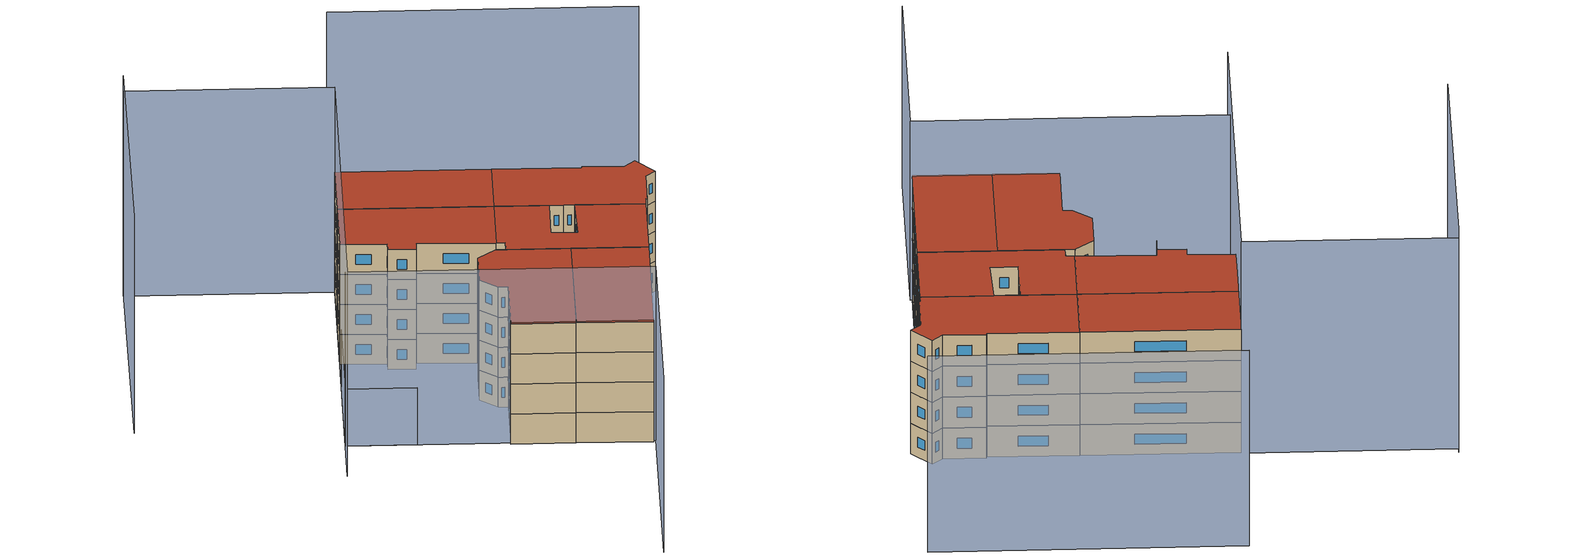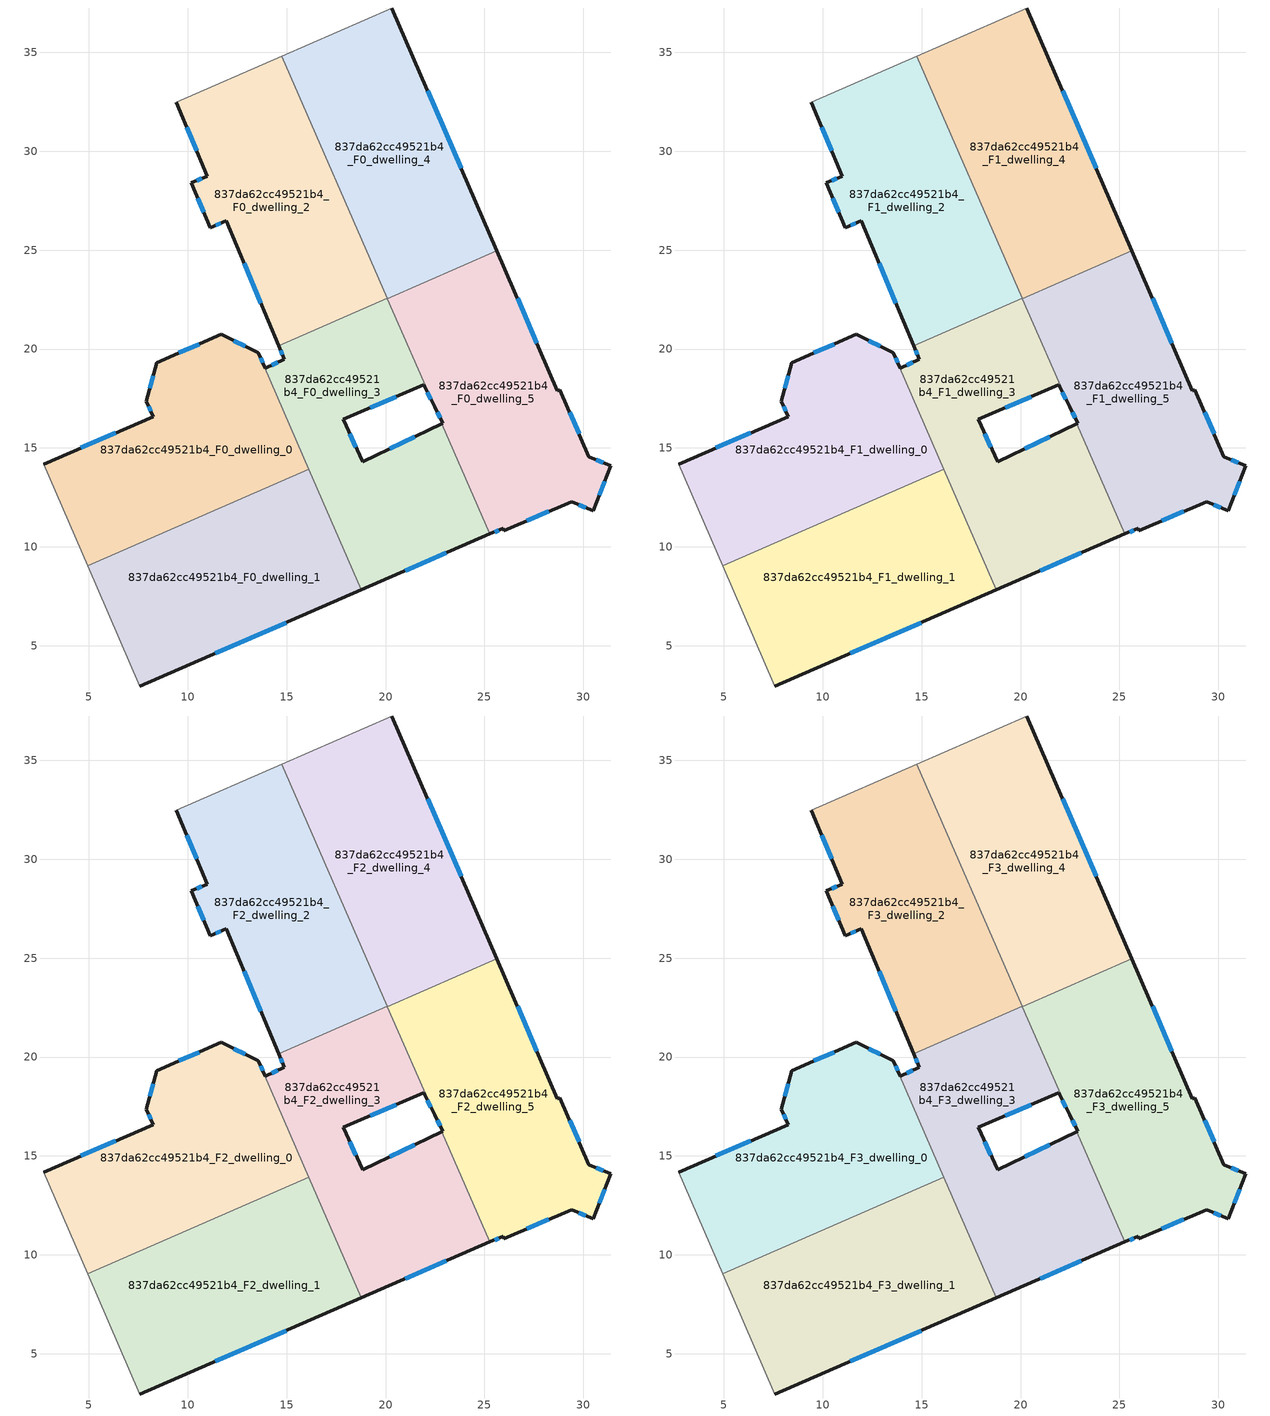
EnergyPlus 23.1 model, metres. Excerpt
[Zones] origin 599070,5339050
837da62cc49521b4_F0_dwelling_0
 floor ground (EU_floor_Construction): 13.55,19.82 16.12,13.93 4.94,9.05 2.71,14.18 8.25,16.59 7.91,17.36 8.42,19.32 11.69,20.74 z0
 wall outside (EU_wall_Construction): 13.55,19.82 11.69,20.74 8.42,19.32 7.91,17.36 8.25,16.59 2.71,14.18 z0:3
 wall adiabatic (EU_wall_Construction): 2.71,14.18 4.94,9.05 z0:3
 wall to 837da62cc49521b4_F0_dwelling_1 (EU_wall_Construction): 4.94,9.05 16.12,13.93 z0:3
 wall to 837da62cc49521b4_F0_dwelling_3 (EU_wall_Construction): 16.12,13.93 13.55,19.82 z0:3
 window (EU_Window_Construction): 8.25,18.65 8.08,18.03 / 10.58,20.25 9.53,19.8 / 12.92,20.13 12.32,20.43 / 6.37,15.77 4.6,15 / 8.02,17.1 8.13,16.85 z1.02:1.98
837da62cc49521b4_F0_dwelling_1
 floor ground (EU_floor_Construction): 16.12,13.93 18.78,7.83 7.58,2.97 4.94,9.05 z0
 wall outside (EU_wall_Construction): 7.58,2.97 18.78,7.83 z0:3
 wall adiabatic (EU_wall_Construction): 4.94,9.05 7.58,2.97 z0:3
 wall to 837da62cc49521b4_F0_dwelling_3 (EU_wall_Construction): 18.78,7.83 16.12,13.93 z0:3
 window (EU_Window_Construction): 11.39,4.62 14.97,6.18 z1.02:1.98
837da62cc49521b4_F0_dwelling_2
 floor ground (EU_floor_Construction): 14.75,34.81 20.09,22.56 14.6,20.17 11.94,26.48 11.13,26.13 10.18,28.4 10.99,28.74 9.41,32.49 z0
 wall outside (EU_wall_Construction): 9.41,32.49 10.99,28.74 10.18,28.4 11.13,26.13 11.94,26.48 14.6,20.17 z0:3
 wall adiabatic (EU_wall_Construction): 14.75,34.81 9.41,32.49 z0:3
 wall to 837da62cc49521b4_F0_dwelling_3 (EU_wall_Construction): 14.6,20.17 20.09,22.56 z0:3
 wall to 837da62cc49521b4_F0_dwelling_4 (EU_wall_Construction): 20.09,22.56 14.75,34.81 z0:3
 window (EU_Window_Construction): 10.72,28.62 10.46,28.51 / 9.95,31.21 10.45,30.01 / 12.85,24.33 13.69,22.31 / 11.41,26.25 11.67,26.36 / 10.5,27.63 10.81,26.9 z1.02:1.98
837da62cc49521b4_F0_dwelling_3
 floor ground (EU_floor_Construction): 20.09,22.56 22.48,17.08 21.92,18.19 17.85,16.44 18.84,14.3 22.85,16.22 25.28,10.65 18.78,7.83 13.55,19.82 13.56,19.82 13.91,19.04 14.89,19.47 14.6,20.17 z0
 wall outside (EU_wall_Construction): 22.85,16.22 18.84,14.3 17.85,16.44 21.92,18.19 22.48,17.08 / 18.78,7.83 25.28,10.65 / 14.6,20.17 14.89,19.47 13.91,19.04 13.56,19.82 13.55,19.82 z0:3
 wall to 837da62cc49521b4_F0_dwelling_5 (EU_wall_Construction): 22.48,17.08 20.09,22.55 / 25.28,10.65 22.85,16.22 z0:3
 wall to 837da62cc49521b4_F0_dwelling_4 (EU_wall_Construction): 20.09,22.55 20.09,22.56 z0:3
 window (EU_Window_Construction): 22.11,17.82 22.29,17.46 / 19.24,17.04 20.54,17.6 / 18.5,15.03 18.19,15.71 / 21.49,15.57 20.2,14.95 / 20.99,8.79 23.07,9.69 / 13.79,19.3 13.68,19.55 / 14.56,19.32 14.24,19.18 / 14.7,19.93 14.79,19.71 z1.02:1.98
837da62cc49521b4_F0_dwelling_4
 floor ground (EU_floor_Construction): 20.32,37.24 25.63,24.96 20.09,22.55 14.75,34.81 z0
 wall outside (EU_wall_Construction): 25.63,24.96 20.32,37.24 z0:3
 wall adiabatic (EU_wall_Construction): 20.32,37.24 14.75,34.81 z0:3
 wall to 837da62cc49521b4_F0_dwelling_5 (EU_wall_Construction): 20.09,22.55 25.63,24.96 z0:3
 window (EU_Window_Construction): 23.83,29.14 22.13,33.06 z1.02:1.98
837da62cc49521b4_F0_dwelling_5
 floor ground (EU_floor_Construction): 25.63,24.96 28.69,17.9 28.82,17.95 30.28,14.57 31.39,14.1 30.49,11.83 29.41,12.29 25.98,10.83 25.96,10.95 25.28,10.65 22.85,16.22 22.9,16.24 22.48,17.08 20.09,22.55 z0
 wall outside (EU_wall_Construction): 22.48,17.08 22.9,16.24 22.85,16.22 / 25.28,10.65 25.96,10.95 25.98,10.83 29.41,12.29 30.49,11.83 31.39,14.1 30.28,14.57 28.82,17.95 28.69,17.9 25.63,24.96 z0:3
 window (EU_Window_Construction): 22.62,16.8 22.75,16.53 / 27.65,20.3 26.67,22.56 / 29.78,15.72 29.32,16.8 / 31.01,14.26 30.66,14.41 / 30.8,12.6 31.08,13.33 / 29.78,12.13 30.12,11.99 / 27.15,11.32 28.24,11.79 / 25.51,10.75 25.73,10.84 z1.02:1.98
837da62cc49521b4_F1_dwelling_0
 floor to 837da62cc49521b4_F0_dwelling_0 (EU_floor_Construction): 13.55,19.82 16.12,13.93 4.94,9.05 2.71,14.18 8.25,16.59 7.91,17.36 8.42,19.32 11.69,20.74 z3
 wall outside (EU_wall_Construction): 13.55,19.82 11.69,20.74 8.42,19.32 7.91,17.36 8.25,16.59 2.71,14.18 z3:6
 wall adiabatic (EU_wall_Construction): 2.71,14.18 4.94,9.05 z3:6
 wall to 837da62cc49521b4_F1_dwelling_1 (EU_wall_Construction): 4.94,9.05 16.12,13.93 z3:6
 wall to 837da62cc49521b4_F1_dwelling_3 (EU_wall_Construction): 16.12,13.93 13.55,19.82 z3:6
 window (EU_Window_Construction): 8.25,18.65 8.08,18.03 / 10.58,20.25 9.53,19.8 / 12.92,20.13 12.32,20.43 / 6.37,15.77 4.6,15 / 8.02,17.1 8.13,16.85 z4.02:4.98
837da62cc49521b4_F1_dwelling_1
 floor to 837da62cc49521b4_F0_dwelling_1 (EU_floor_Construction): 16.12,13.93 18.78,7.83 7.58,2.97 4.94,9.05 z3
 wall outside (EU_wall_Construction): 7.58,2.97 18.78,7.83 z3:6
 wall adiabatic (EU_wall_Construction): 4.94,9.05 7.58,2.97 z3:6
 wall to 837da62cc49521b4_F1_dwelling_3 (EU_wall_Construction): 18.78,7.83 16.12,13.93 z3:6
 window (EU_Window_Construction): 11.39,4.62 14.97,6.18 z4.02:4.98
837da62cc49521b4_F1_dwelling_2
 floor to 837da62cc49521b4_F0_dwelling_2 (EU_floor_Construction): 14.75,34.81 20.09,22.56 14.6,20.17 11.94,26.48 11.13,26.13 10.18,28.4 10.99,28.74 9.41,32.49 z3
 wall outside (EU_wall_Construction): 9.41,32.49 10.99,28.74 10.18,28.4 11.13,26.13 11.94,26.48 14.6,20.17 z3:6
 wall adiabatic (EU_wall_Construction): 14.75,34.81 9.41,32.49 z3:6
 wall to 837da62cc49521b4_F1_dwelling_3 (EU_wall_Construction): 14.6,20.17 20.09,22.56 z3:6
 wall to 837da62cc49521b4_F1_dwelling_4 (EU_wall_Construction): 20.09,22.56 14.75,34.81 z3:6
 window (EU_Window_Construction): 10.72,28.62 10.46,28.51 / 9.95,31.21 10.45,30.01 / 12.85,24.33 13.69,22.31 / 11.41,26.25 11.67,26.36 / 10.5,27.63 10.81,26.9 z4.02:4.98
837da62cc49521b4_F1_dwelling_3
 floor to 837da62cc49521b4_F0_dwelling_3 (EU_floor_Construction): 20.09,22.56 22.48,17.08 21.92,18.19 17.85,16.44 18.84,14.3 22.85,16.22 25.28,10.65 18.78,7.83 13.55,19.82 13.56,19.82 13.91,19.04 14.89,19.47 14.6,20.17 z3
 wall outside (EU_wall_Construction): 22.85,16.22 18.84,14.3 17.85,16.44 21.92,18.19 22.48,17.08 / 18.78,7.83 25.28,10.65 / 14.6,20.17 14.89,19.47 13.91,19.04 13.56,19.82 13.55,19.82 z3:6
 wall to 837da62cc49521b4_F1_dwelling_5 (EU_wall_Construction): 22.48,17.08 20.09,22.55 / 25.28,10.65 22.85,16.22 z3:6
 wall to 837da62cc49521b4_F1_dwelling_4 (EU_wall_Construction): 20.09,22.55 20.09,22.56 z3:6
 window (EU_Window_Construction): 22.11,17.82 22.29,17.46 / 19.24,17.04 20.54,17.6 / 18.5,15.03 18.19,15.71 / 21.49,15.57 20.2,14.95 / 20.99,8.79 23.07,9.69 / 13.79,19.3 13.68,19.55 / 14.56,19.32 14.24,19.18 / 14.7,19.93 14.79,19.71 z4.02:4.98
837da62cc49521b4_F1_dwelling_4
 floor to 837da62cc49521b4_F0_dwelling_4 (EU_floor_Construction): 20.32,37.24 25.63,24.96 20.09,22.55 14.75,34.81 z3
 wall outside (EU_wall_Construction): 25.63,24.96 20.32,37.24 z3:6
 wall adiabatic (EU_wall_Construction): 20.32,37.24 14.75,34.81 z3:6
 wall to 837da62cc49521b4_F1_dwelling_5 (EU_wall_Construction): 20.09,22.55 25.63,24.96 z3:6
 window (EU_Window_Construction): 23.83,29.14 22.13,33.06 z4.02:4.98
837da62cc49521b4_F1_dwelling_5
 floor to 837da62cc49521b4_F0_dwelling_5 (EU_floor_Construction): 25.63,24.96 28.69,17.9 28.82,17.95 30.28,14.57 31.39,14.1 30.49,11.83 29.41,12.29 25.98,10.83 25.96,10.95 25.28,10.65 22.85,16.22 22.9,16.24 22.48,17.08 20.09,22.55 z3
 wall outside (EU_wall_Construction): 22.48,17.08 22.9,16.24 22.85,16.22 / 25.28,10.65 25.96,10.95 25.98,10.83 29.41,12.29 30.49,11.83 31.39,14.1 30.28,14.57 28.82,17.95 28.69,17.9 25.63,24.96 z3:6
 window (EU_Window_Construction): 22.62,16.8 22.75,16.53 / 27.65,20.3 26.67,22.56 / 29.78,15.72 29.32,16.8 / 31.01,14.26 30.66,14.41 / 30.8,12.6 31.08,13.33 / 29.78,12.13 30.12,11.99 / 27.15,11.32 28.24,11.79 / 25.51,10.75 25.73,10.84 z4.02:4.98
837da62cc49521b4_F2_dwelling_0
 floor to 837da62cc49521b4_F1_dwelling_0 (EU_floor_Construction): 13.55,19.82 16.12,13.93 4.94,9.05 2.71,14.18 8.25,16.59 7.91,17.36 8.42,19.32 11.69,20.74 z6
 wall outside (EU_wall_Construction): 13.55,19.82 11.69,20.74 8.42,19.32 7.91,17.36 8.25,16.59 2.71,14.18 z6:9
 wall adiabatic (EU_wall_Construction): 2.71,14.18 4.94,9.05 z6:9
 wall to 837da62cc49521b4_F2_dwelling_1 (EU_wall_Construction): 4.94,9.05 16.12,13.93 z6:9
 wall to 837da62cc49521b4_F2_dwelling_3 (EU_wall_Construction): 16.12,13.93 13.55,19.82 z6:9
 window (EU_Window_Construction): 8.25,18.65 8.08,18.03 / 10.58,20.25 9.53,19.8 / 12.92,20.13 12.32,20.43 / 6.37,15.77 4.6,15 / 8.02,17.1 8.13,16.85 z7.02:7.98
837da62cc49521b4_F2_dwelling_1
 floor to 837da62cc49521b4_F1_dwelling_1 (EU_floor_Construction): 16.12,13.93 18.78,7.83 7.58,2.97 4.94,9.05 z6
 wall outside (EU_wall_Construction): 7.58,2.97 18.78,7.83 z6:9
 wall adiabatic (EU_wall_Construction): 4.94,9.05 7.58,2.97 z6:9
 wall to 837da62cc49521b4_F2_dwelling_3 (EU_wall_Construction): 18.78,7.83 16.12,13.93 z6:9
 window (EU_Window_Construction): 11.39,4.62 14.97,6.18 z7.02:7.98
837da62cc49521b4_F2_dwelling_2
 floor to 837da62cc49521b4_F1_dwelling_2 (EU_floor_Construction): 14.75,34.81 20.09,22.56 14.6,20.17 11.94,26.48 11.13,26.13 10.18,28.4 10.99,28.74 9.41,32.49 z6
 wall outside (EU_wall_Construction): 9.41,32.49 10.99,28.74 10.18,28.4 11.13,26.13 11.94,26.48 14.6,20.17 z6:9
 wall adiabatic (EU_wall_Construction): 14.75,34.81 9.41,32.49 z6:9
 wall to 837da62cc49521b4_F2_dwelling_3 (EU_wall_Construction): 14.6,20.17 20.09,22.56 z6:9
 wall to 837da62cc49521b4_F2_dwelling_4 (EU_wall_Construction): 20.09,22.56 14.75,34.81 z6:9
 window (EU_Window_Construction): 10.72,28.62 10.46,28.51 / 9.95,31.21 10.45,30.01 / 12.85,24.33 13.69,22.31 / 11.41,26.25 11.67,26.36 / 10.5,27.63 10.81,26.9 z7.02:7.98
837da62cc49521b4_F2_dwelling_3
 floor to 837da62cc49521b4_F1_dwelling_3 (EU_floor_Construction): 20.09,22.56 22.48,17.08 21.92,18.19 17.85,16.44 18.84,14.3 22.85,16.22 25.28,10.65 18.78,7.83 13.55,19.82 13.56,19.82 13.91,19.04 14.89,19.47 14.6,20.17 z6
 wall outside (EU_wall_Construction): 22.85,16.22 18.84,14.3 17.85,16.44 21.92,18.19 22.48,17.08 / 18.78,7.83 25.28,10.65 / 14.6,20.17 14.89,19.47 13.91,19.04 13.56,19.82 13.55,19.82 z6:9
 wall to 837da62cc49521b4_F2_dwelling_5 (EU_wall_Construction): 22.48,17.08 20.09,22.55 / 25.28,10.65 22.85,16.22 z6:9
 wall to 837da62cc49521b4_F2_dwelling_4 (EU_wall_Construction): 20.09,22.55 20.09,22.56 z6:9
 window (EU_Window_Construction): 22.11,17.82 22.29,17.46 / 19.24,17.04 20.54,17.6 / 18.5,15.03 18.19,15.71 / 21.49,15.57 20.2,14.95 / 20.99,8.79 23.07,9.69 / 13.79,19.3 13.68,19.55 / 14.56,19.32 14.24,19.18 / 14.7,19.93 14.79,19.71 z7.02:7.98
837da62cc49521b4_F2_dwelling_4
 floor to 837da62cc49521b4_F1_dwelling_4 (EU_floor_Construction): 20.32,37.24 25.63,24.96 20.09,22.55 14.75,34.81 z6
 wall outside (EU_wall_Construction): 25.63,24.96 20.32,37.24 z6:9
 wall adiabatic (EU_wall_Construction): 20.32,37.24 14.75,34.81 z6:9
 wall to 837da62cc49521b4_F2_dwelling_5 (EU_wall_Construction): 20.09,22.55 25.63,24.96 z6:9
 window (EU_Window_Construction): 23.83,29.14 22.13,33.06 z7.02:7.98
837da62cc49521b4_F2_dwelling_5
 floor to 837da62cc49521b4_F1_dwelling_5 (EU_floor_Construction): 25.63,24.96 28.69,17.9 28.82,17.95 30.28,14.57 31.39,14.1 30.49,11.83 29.41,12.29 25.98,10.83 25.96,10.95 25.28,10.65 22.85,16.22 22.9,16.24 22.48,17.08 20.09,22.55 z6
 wall outside (EU_wall_Construction): 22.48,17.08 22.9,16.24 22.85,16.22 / 25.28,10.65 25.96,10.95 25.98,10.83 29.41,12.29 30.49,11.83 31.39,14.1 30.28,14.57 28.82,17.95 28.69,17.9 25.63,24.96 z6:9
 window (EU_Window_Construction): 22.62,16.8 22.75,16.53 / 27.65,20.3 26.67,22.56 / 29.78,15.72 29.32,16.8 / 31.01,14.26 30.66,14.41 / 30.8,12.6 31.08,13.33 / 29.78,12.13 30.12,11.99 / 27.15,11.32 28.24,11.79 / 25.51,10.75 25.73,10.84 z7.02:7.98
837da62cc49521b4_F3_dwelling_0
 floor to 837da62cc49521b4_F2_dwelling_0 (EU_floor_Construction): 13.55,19.82 16.12,13.93 4.94,9.05 2.71,14.18 8.25,16.59 7.91,17.36 8.42,19.32 11.69,20.74 z9
 wall outside (EU_wall_Construction): 13.55,19.82 11.69,20.74 8.42,19.32 7.91,17.36 8.25,16.59 2.71,14.18 z9:12
 wall adiabatic (EU_wall_Construction): 2.71,14.18 4.94,9.05 z9:12
 wall to 837da62cc49521b4_F3_dwelling_1 (EU_wall_Construction): 4.94,9.05 16.12,13.93 z9:12
 wall to 837da62cc49521b4_F3_dwelling_3 (EU_wall_Construction): 16.12,13.93 13.55,19.82 z9:12
 window (EU_Window_Construction): 8.25,18.65 8.08,18.03 / 10.58,20.25 9.53,19.8 / 12.92,20.13 12.32,20.43 / 6.37,15.77 4.6,15 / 8.02,17.1 8.13,16.85 z10.02:10.98
 roof outside (EU_roof_Construction): 16.12,13.93 13.55,19.82 11.69,20.74 8.42,19.32 7.91,17.36 8.25,16.59 2.71,14.18 4.94,9.05 z12
837da62cc49521b4_F3_dwelling_1
 floor to 837da62cc49521b4_F2_dwelling_1 (EU_floor_Construction): 16.12,13.93 18.78,7.83 7.58,2.97 4.94,9.05 z9
 wall outside (EU_wall_Construction): 7.58,2.97 18.78,7.83 z9:12
 wall adiabatic (EU_wall_Construction): 4.94,9.05 7.58,2.97 z9:12
 wall to 837da62cc49521b4_F3_dwelling_3 (EU_wall_Construction): 18.78,7.83 16.12,13.93 z9:12
 window (EU_Window_Construction): 11.39,4.62 14.97,6.18 z10.02:10.98
 roof outside (EU_roof_Construction): 18.78,7.83 16.12,13.93 4.94,9.05 7.58,2.97 z12
837da62cc49521b4_F3_dwelling_2
 floor to 837da62cc49521b4_F2_dwelling_2 (EU_floor_Construction): 14.75,34.81 20.09,22.56 14.6,20.17 11.94,26.48 11.13,26.13 10.18,28.4 10.99,28.74 9.41,32.49 z9
 wall outside (EU_wall_Construction): 9.41,32.49 10.99,28.74 10.18,28.4 11.13,26.13 11.94,26.48 14.6,20.17 z9:12
 wall adiabatic (EU_wall_Construction): 14.75,34.81 9.41,32.49 z9:12
 wall to 837da62cc49521b4_F3_dwelling_3 (EU_wall_Construction): 14.6,20.17 20.09,22.56 z9:12
 wall to 837da62cc49521b4_F3_dwelling_4 (EU_wall_Construction): 20.09,22.56 14.75,34.81 z9:12
 window (EU_Window_Construction): 10.72,28.62 10.46,28.51 / 9.95,31.21 10.45,30.01 / 12.85,24.33 13.69,22.31 / 11.41,26.25 11.67,26.36 / 10.5,27.63 10.81,26.9 z10.02:10.98
 roof outside (EU_roof_Construction): 20.09,22.56 14.75,34.81 9.41,32.49 10.99,28.74 10.18,28.4 11.13,26.13 11.94,26.48 14.6,20.17 z12
837da62cc49521b4_F3_dwelling_3
 floor to 837da62cc49521b4_F2_dwelling_3 (EU_floor_Construction): 20.09,22.56 22.48,17.08 21.92,18.19 17.85,16.44 18.84,14.3 22.85,16.22 25.28,10.65 18.78,7.83 13.55,19.82 13.56,19.82 13.91,19.04 14.89,19.47 14.6,20.17 z9
 wall outside (EU_wall_Construction): 22.85,16.22 18.84,14.3 17.85,16.44 21.92,18.19 22.48,17.08 / 18.78,7.83 25.28,10.65 / 14.6,20.17 14.89,19.47 13.91,19.04 13.56,19.82 13.55,19.82 z9:12
 wall to 837da62cc49521b4_F3_dwelling_5 (EU_wall_Construction): 22.48,17.08 20.09,22.55 / 25.28,10.65 22.85,16.22 z9:12
 wall to 837da62cc49521b4_F3_dwelling_4 (EU_wall_Construction): 20.09,22.55 20.09,22.56 z9:12
 window (EU_Window_Construction): 22.11,17.82 22.29,17.46 / 19.24,17.04 20.54,17.6 / 18.5,15.03 18.19,15.71 / 21.49,15.57 20.2,14.95 / 20.99,8.79 23.07,9.69 / 13.79,19.3 13.68,19.55 / 14.56,19.32 14.24,19.18 / 14.7,19.93 14.79,19.71 z10.02:10.98
 roof outside (EU_roof_Construction): 25.28,10.65 22.85,16.22 18.84,14.3 17.85,16.44 21.92,18.19 22.48,17.08 20.09,22.56 14.6,20.17 14.89,19.47 13.91,19.04 13.56,19.82 13.55,19.82 18.78,7.83 z12
837da62cc49521b4_F3_dwelling_4
 floor to 837da62cc49521b4_F2_dwelling_4 (EU_floor_Construction): 20.32,37.24 25.63,24.96 20.09,22.55 14.75,34.81 z9
 wall outside (EU_wall_Construction): 25.63,24.96 20.32,37.24 z9:12
 wall adiabatic (EU_wall_Construction): 20.32,37.24 14.75,34.81 z9:12
 wall to 837da62cc49521b4_F3_dwelling_5 (EU_wall_Construction): 20.09,22.55 25.63,24.96 z9:12
 window (EU_Window_Construction): 23.83,29.14 22.13,33.06 z10.02:10.98
 roof outside (EU_roof_Construction): 25.63,24.96 20.32,37.24 14.75,34.81 20.09,22.55 z12
837da62cc49521b4_F3_dwelling_5
 floor to 837da62cc49521b4_F2_dwelling_5 (EU_floor_Construction): 25.63,24.96 28.69,17.9 28.82,17.95 30.28,14.57 31.39,14.1 30.49,11.83 29.41,12.29 25.98,10.83 25.96,10.95 25.28,10.65 22.85,16.22 22.9,16.24 22.48,17.08 20.09,22.55 z9
 wall outside (EU_wall_Construction): 22.48,17.08 22.9,16.24 22.85,16.22 / 25.28,10.65 25.96,10.95 25.98,10.83 29.41,12.29 30.49,11.83 31.39,14.1 30.28,14.57 28.82,17.95 28.69,17.9 25.63,24.96 z9:12
 window (EU_Window_Construction): 22.62,16.8 22.75,16.53 / 27.65,20.3 26.67,22.56 / 29.78,15.72 29.32,16.8 / 31.01,14.26 30.66,14.41 / 30.8,12.6 31.08,13.33 / 29.78,12.13 30.12,11.99 / 27.15,11.32 28.24,11.79 / 25.51,10.75 25.73,10.84 z10.02:10.98
 roof outside (EU_roof_Construction): 30.49,11.83 31.39,14.1 30.28,14.57 28.82,17.95 28.69,17.9 25.63,24.96 20.09,22.55 22.48,17.08 22.9,16.24 22.85,16.22 25.28,10.65 25.96,10.95 25.98,10.83 29.41,12.29 z12
shading: -2.77,27.18 7.84,2.87 / 7.84,2.87 -8.89,-4.44 z0:17.4; 44.43,18.86 33.77,43.26 z0:19; -2.78,27.16 6.17,31.07 / 6.17,31.07 8.62,25.45 / 8.62,25.45 -0.33,21.55 / -0.33,21.55 -2.78,27.16 z0:5.7; 13.11,53.78 20.33,37.24 / 20.33,37.24 -7.25,25.21 z0:20.5; 13.61,53.98 -7.38,44.72 z0:21.7
[Building]
EU S2 Campaign: North Axis=0; Terrain=City; Solar Distribution=FullExterior
[Site:Location]
Vienna: Latitude=48; Longitude=16.5; Time Zone=1; Elevation=183
[SizingPeriod:WeatherFileDays]
AnnualSizingPeriod: Begin Month=1; Begin Day of Month=1; End Month=12; End Day of Month=31; Day of Week for Start Day=Monday; Use Weather File Daylight Saving Period=No; Use Weather File Rain and Snow Indicators=No
[MATERIAL]
EU_InternalMass_Material: Roughness=MediumRough; Thickness=0.1; Conductivity=1; Density=1800; Specific Heat=900; Thermal Absorptance=0.9; Solar Absorptance=0.7; Visible Absorptance=0.7
[MATERIAL:NOMASS] Roughness=MediumRough; Thermal Absorptance=0.9; Solar Absorptance=0.7; Visible Absorptance=0.7
Name | Thermal Resistance
EU_wall_NoMass | 0.942466
EU_roof_NoMass | 0.551687
EU_floor_NoMass | 0.66527
[WINDOWMATERIAL:SIMPLEGLAZINGSYSTEM]
EU_Window_SimpleGlazing: UFactor=2.03367; Solar Heat Gain Coefficient=0.65; Visible Transmittance=0.65
[CONSTRUCTION]
EU_wall_Construction: EU_wall_NoMass
EU_roof_Construction: EU_roof_NoMass
EU_floor_Construction: EU_floor_NoMass
EU_Window_Construction: EU_Window_SimpleGlazing
EU_InternalMass_Construction: EU_InternalMass_Material
[ZONE] Type=1; Multiplier=1; Ceiling Height=autocalculate; Floor Area=autocalculate; Part of Total Floor Area=Yes
Name | Volume
837da62cc49521b4_F0_dwelling_0 | 243.183
837da62cc49521b4_F1_dwelling_0; 837da62cc49521b4_F2_dwelling_0; 837da62cc49521b4_F3_dwelling_0 | 243.182
837da62cc49521b4_F0_dwelling_1 | 243.193
837da62cc49521b4_F1_dwelling_1; 837da62cc49521b4_F2_dwelling_1; 837da62cc49521b4_F3_dwelling_1 | 243.194
837da62cc49521b4_F0_dwelling_2; 837da62cc49521b4_F1_dwelling_2; 837da62cc49521b4_F2_dwelling_2; 837da62cc49521b4_F3_dwelling_2 | 243.187
837da62cc49521b4_F0_dwelling_3 | 243.203
837da62cc49521b4_F1_dwelling_3; 837da62cc49521b4_F2_dwelling_3; 837da62cc49521b4_F3_dwelling_3 | 243.201
837da62cc49521b4_F0_dwelling_4 | 243.191
837da62cc49521b4_F1_dwelling_4; 837da62cc49521b4_F2_dwelling_4; 837da62cc49521b4_F3_dwelling_4 | 243.192
837da62cc49521b4_F0_dwelling_5; 837da62cc49521b4_F1_dwelling_5; 837da62cc49521b4_F2_dwelling_5; 837da62cc49521b4_F3_dwelling_5 | 243.171
[INTERNALMASS] Construction=EU_InternalMass_Construction
Name | Zone or ZoneList | Surface Area
837da62cc49521b4_F0_dwelling_0_EU_InternalMass | 837da62cc49521b4_F0_dwelling_0 | 81.0608
837da62cc49521b4_F0_dwelling_1_EU_InternalMass | 837da62cc49521b4_F0_dwelling_1 | 81.0646
837da62cc49521b4_F0_dwelling_2_EU_InternalMass | 837da62cc49521b4_F0_dwelling_2 | 81.0627
837da62cc49521b4_F0_dwelling_3_EU_InternalMass | 837da62cc49521b4_F0_dwelling_3 | 81.0671
837da62cc49521b4_F0_dwelling_4_EU_InternalMass | 837da62cc49521b4_F0_dwelling_4 | 81.0637
837da62cc49521b4_F0_dwelling_5_EU_InternalMass | 837da62cc49521b4_F0_dwelling_5 | 81.057
837da62cc49521b4_F1_dwelling_0_EU_InternalMass | 837da62cc49521b4_F1_dwelling_0 | 81.0608
837da62cc49521b4_F1_dwelling_1_EU_InternalMass | 837da62cc49521b4_F1_dwelling_1 | 81.0646
837da62cc49521b4_F1_dwelling_2_EU_InternalMass | 837da62cc49521b4_F1_dwelling_2 | 81.0627
837da62cc49521b4_F1_dwelling_3_EU_InternalMass | 837da62cc49521b4_F1_dwelling_3 | 81.0671
837da62cc49521b4_F1_dwelling_4_EU_InternalMass | 837da62cc49521b4_F1_dwelling_4 | 81.0637
837da62cc49521b4_F1_dwelling_5_EU_InternalMass | 837da62cc49521b4_F1_dwelling_5 | 81.057
837da62cc49521b4_F2_dwelling_0_EU_InternalMass | 837da62cc49521b4_F2_dwelling_0 | 81.0608
837da62cc49521b4_F2_dwelling_1_EU_InternalMass | 837da62cc49521b4_F2_dwelling_1 | 81.0646
837da62cc49521b4_F2_dwelling_2_EU_InternalMass | 837da62cc49521b4_F2_dwelling_2 | 81.0627
837da62cc49521b4_F2_dwelling_3_EU_InternalMass | 837da62cc49521b4_F2_dwelling_3 | 81.0671
837da62cc49521b4_F2_dwelling_4_EU_InternalMass | 837da62cc49521b4_F2_dwelling_4 | 81.0637
837da62cc49521b4_F2_dwelling_5_EU_InternalMass | 837da62cc49521b4_F2_dwelling_5 | 81.057
837da62cc49521b4_F3_dwelling_0_EU_InternalMass | 837da62cc49521b4_F3_dwelling_0 | 81.0608
837da62cc49521b4_F3_dwelling_1_EU_InternalMass | 837da62cc49521b4_F3_dwelling_1 | 81.0646
837da62cc49521b4_F3_dwelling_2_EU_InternalMass | 837da62cc49521b4_F3_dwelling_2 | 81.0627
837da62cc49521b4_F3_dwelling_3_EU_InternalMass | 837da62cc49521b4_F3_dwelling_3 | 81.0671
837da62cc49521b4_F3_dwelling_4_EU_InternalMass | 837da62cc49521b4_F3_dwelling_4 | 81.0637
837da62cc49521b4_F3_dwelling_5_EU_InternalMass | 837da62cc49521b4_F3_dwelling_5 | 81.057
[OTHEREQUIPMENT] Fuel Type=Electricity; Design Level Calculation Method=Watts/Area; Power per Zone Floor Area=1; Fraction Latent=0; Fraction Radiant=0; Fraction Lost=0; Carbon Dioxide Generation Rate=0; EndUse Subcategory=EU_Step8_InternalGains
Name | Zone or ZoneList or Space or SpaceList | Schedule
EU_Step8_InternalGain_837da62cc49521b4_F0_dwelling_0_f000 | 837da62cc49521b4_F0_dwelling_0 | EU_Step8_GainSchedule_837da62cc49521b4_F0_dwelling_0_f000
EU_Step8_InternalGain_837da62cc49521b4_F0_dwelling_1_f000 | 837da62cc49521b4_F0_dwelling_1 | EU_Step8_GainSchedule_837da62cc49521b4_F0_dwelling_1_f000
EU_Step8_InternalGain_837da62cc49521b4_F0_dwelling_2_f000 | 837da62cc49521b4_F0_dwelling_2 | EU_Step8_GainSchedule_837da62cc49521b4_F0_dwelling_2_f000
EU_Step8_InternalGain_837da62cc49521b4_F0_dwelling_3_f000 | 837da62cc49521b4_F0_dwelling_3 | EU_Step8_GainSchedule_837da62cc49521b4_F0_dwelling_3_f000
EU_Step8_InternalGain_837da62cc49521b4_F0_dwelling_4_f000 | 837da62cc49521b4_F0_dwelling_4 | EU_Step8_GainSchedule_837da62cc49521b4_F0_dwelling_4_f000
EU_Step8_InternalGain_837da62cc49521b4_F0_dwelling_5_f000 | 837da62cc49521b4_F0_dwelling_5 | EU_Step8_GainSchedule_837da62cc49521b4_F0_dwelling_5_f000
EU_Step8_InternalGain_837da62cc49521b4_F1_dwelling_0_f000 | 837da62cc49521b4_F1_dwelling_0 | EU_Step8_GainSchedule_837da62cc49521b4_F1_dwelling_0_f000
EU_Step8_InternalGain_837da62cc49521b4_F1_dwelling_1_f000 | 837da62cc49521b4_F1_dwelling_1 | EU_Step8_GainSchedule_837da62cc49521b4_F1_dwelling_1_f000
EU_Step8_InternalGain_837da62cc49521b4_F1_dwelling_2_f000 | 837da62cc49521b4_F1_dwelling_2 | EU_Step8_GainSchedule_837da62cc49521b4_F1_dwelling_2_f000
EU_Step8_InternalGain_837da62cc49521b4_F1_dwelling_3_f000 | 837da62cc49521b4_F1_dwelling_3 | EU_Step8_GainSchedule_837da62cc49521b4_F1_dwelling_3_f000
EU_Step8_InternalGain_837da62cc49521b4_F1_dwelling_4_f000 | 837da62cc49521b4_F1_dwelling_4 | EU_Step8_GainSchedule_837da62cc49521b4_F1_dwelling_4_f000
EU_Step8_InternalGain_837da62cc49521b4_F1_dwelling_5_f000 | 837da62cc49521b4_F1_dwelling_5 | EU_Step8_GainSchedule_837da62cc49521b4_F1_dwelling_5_f000
EU_Step8_InternalGain_837da62cc49521b4_F2_dwelling_0_f000 | 837da62cc49521b4_F2_dwelling_0 | EU_Step8_GainSchedule_837da62cc49521b4_F2_dwelling_0_f000
EU_Step8_InternalGain_837da62cc49521b4_F2_dwelling_1_f000 | 837da62cc49521b4_F2_dwelling_1 | EU_Step8_GainSchedule_837da62cc49521b4_F2_dwelling_1_f000
EU_Step8_InternalGain_837da62cc49521b4_F2_dwelling_2_f000 | 837da62cc49521b4_F2_dwelling_2 | EU_Step8_GainSchedule_837da62cc49521b4_F2_dwelling_2_f000
EU_Step8_InternalGain_837da62cc49521b4_F2_dwelling_3_f000 | 837da62cc49521b4_F2_dwelling_3 | EU_Step8_GainSchedule_837da62cc49521b4_F2_dwelling_3_f000
EU_Step8_InternalGain_837da62cc49521b4_F2_dwelling_4_f000 | 837da62cc49521b4_F2_dwelling_4 | EU_Step8_GainSchedule_837da62cc49521b4_F2_dwelling_4_f000
EU_Step8_InternalGain_837da62cc49521b4_F2_dwelling_5_f000 | 837da62cc49521b4_F2_dwelling_5 | EU_Step8_GainSchedule_837da62cc49521b4_F2_dwelling_5_f000
EU_Step8_InternalGain_837da62cc49521b4_F3_dwelling_0_f000 | 837da62cc49521b4_F3_dwelling_0 | EU_Step8_GainSchedule_837da62cc49521b4_F3_dwelling_0_f000
EU_Step8_InternalGain_837da62cc49521b4_F3_dwelling_1_f000 | 837da62cc49521b4_F3_dwelling_1 | EU_Step8_GainSchedule_837da62cc49521b4_F3_dwelling_1_f000
EU_Step8_InternalGain_837da62cc49521b4_F3_dwelling_2_f000 | 837da62cc49521b4_F3_dwelling_2 | EU_Step8_GainSchedule_837da62cc49521b4_F3_dwelling_2_f000
EU_Step8_InternalGain_837da62cc49521b4_F3_dwelling_3_f000 | 837da62cc49521b4_F3_dwelling_3 | EU_Step8_GainSchedule_837da62cc49521b4_F3_dwelling_3_f000
EU_Step8_InternalGain_837da62cc49521b4_F3_dwelling_4_f000 | 837da62cc49521b4_F3_dwelling_4 | EU_Step8_GainSchedule_837da62cc49521b4_F3_dwelling_4_f000
EU_Step8_InternalGain_837da62cc49521b4_F3_dwelling_5_f000 | 837da62cc49521b4_F3_dwelling_5 | EU_Step8_GainSchedule_837da62cc49521b4_F3_dwelling_5_f000
[ZONEVENTILATION:DESIGNFLOWRATE] Schedule=EU_AlwaysOn; Design Flow Rate Calculation Method=AirChanges/Hour; Air Changes per Hour=0.530523; Ventilation Type=Natural; Fan Pressure Rise=0; Fan Total Efficiency=1; Constant Term Coefficient=1; Temperature Term Coefficient=0; Velocity Term Coefficient=0; Velocity Squared Term Coefficient=0; Minimum Indoor Temperature=-100; Maximum Indoor Temperature=100; Delta Temperature=-100; Minimum Outdoor Temperature=-100; Maximum Outdoor Temperature=100; Maximum Wind Speed=40
Name | Zone or ZoneList or Space or SpaceList
EU_ConstantAir_837da62cc49521b4_F0_dwelling_0 | 837da62cc49521b4_F0_dwelling_0
EU_ConstantAir_837da62cc49521b4_F0_dwelling_1 | 837da62cc49521b4_F0_dwelling_1
EU_ConstantAir_837da62cc49521b4_F0_dwelling_2 | 837da62cc49521b4_F0_dwelling_2
EU_ConstantAir_837da62cc49521b4_F0_dwelling_3 | 837da62cc49521b4_F0_dwelling_3
EU_ConstantAir_837da62cc49521b4_F0_dwelling_4 | 837da62cc49521b4_F0_dwelling_4
EU_ConstantAir_837da62cc49521b4_F0_dwelling_5 | 837da62cc49521b4_F0_dwelling_5
EU_ConstantAir_837da62cc49521b4_F1_dwelling_0 | 837da62cc49521b4_F1_dwelling_0
EU_ConstantAir_837da62cc49521b4_F1_dwelling_1 | 837da62cc49521b4_F1_dwelling_1
EU_ConstantAir_837da62cc49521b4_F1_dwelling_2 | 837da62cc49521b4_F1_dwelling_2
EU_ConstantAir_837da62cc49521b4_F1_dwelling_3 | 837da62cc49521b4_F1_dwelling_3
EU_ConstantAir_837da62cc49521b4_F1_dwelling_4 | 837da62cc49521b4_F1_dwelling_4
EU_ConstantAir_837da62cc49521b4_F1_dwelling_5 | 837da62cc49521b4_F1_dwelling_5
EU_ConstantAir_837da62cc49521b4_F2_dwelling_0 | 837da62cc49521b4_F2_dwelling_0
EU_ConstantAir_837da62cc49521b4_F2_dwelling_1 | 837da62cc49521b4_F2_dwelling_1
EU_ConstantAir_837da62cc49521b4_F2_dwelling_2 | 837da62cc49521b4_F2_dwelling_2
EU_ConstantAir_837da62cc49521b4_F2_dwelling_3 | 837da62cc49521b4_F2_dwelling_3
EU_ConstantAir_837da62cc49521b4_F2_dwelling_4 | 837da62cc49521b4_F2_dwelling_4
EU_ConstantAir_837da62cc49521b4_F2_dwelling_5 | 837da62cc49521b4_F2_dwelling_5
EU_ConstantAir_837da62cc49521b4_F3_dwelling_0 | 837da62cc49521b4_F3_dwelling_0
EU_ConstantAir_837da62cc49521b4_F3_dwelling_1 | 837da62cc49521b4_F3_dwelling_1
EU_ConstantAir_837da62cc49521b4_F3_dwelling_2 | 837da62cc49521b4_F3_dwelling_2
EU_ConstantAir_837da62cc49521b4_F3_dwelling_3 | 837da62cc49521b4_F3_dwelling_3
EU_ConstantAir_837da62cc49521b4_F3_dwelling_4 | 837da62cc49521b4_F3_dwelling_4
EU_ConstantAir_837da62cc49521b4_F3_dwelling_5 | 837da62cc49521b4_F3_dwelling_5
[HVACTEMPLATE:THERMOSTAT] Constant Heating Setpoint=20; Constant Cooling Setpoint=50
EU_HeatOnly_837da62cc49521b4_F0_dwelling_0; EU_HeatOnly_837da62cc49521b4_F0_dwelling_1; EU_HeatOnly_837da62cc49521b4_F0_dwelling_2; EU_HeatOnly_837da62cc49521b4_F0_dwelling_3; EU_HeatOnly_837da62cc49521b4_F0_dwelling_4; EU_HeatOnly_837da62cc49521b4_F0_dwelling_5; EU_HeatOnly_837da62cc49521b4_F1_dwelling_0; EU_HeatOnly_837da62cc49521b4_F1_dwelling_1; EU_HeatOnly_837da62cc49521b4_F1_dwelling_2; EU_HeatOnly_837da62cc49521b4_F1_dwelling_3; EU_HeatOnly_837da62cc49521b4_F1_dwelling_4; EU_HeatOnly_837da62cc49521b4_F1_dwelling_5; EU_HeatOnly_837da62cc49521b4_F2_dwelling_0; EU_HeatOnly_837da62cc49521b4_F2_dwelling_1; EU_HeatOnly_837da62cc49521b4_F2_dwelling_2; EU_HeatOnly_837da62cc49521b4_F2_dwelling_3; EU_HeatOnly_837da62cc49521b4_F2_dwelling_4; EU_HeatOnly_837da62cc49521b4_F2_dwelling_5; EU_HeatOnly_837da62cc49521b4_F3_dwelling_0; EU_HeatOnly_837da62cc49521b4_F3_dwelling_1; EU_HeatOnly_837da62cc49521b4_F3_dwelling_2; EU_HeatOnly_837da62cc49521b4_F3_dwelling_3; EU_HeatOnly_837da62cc49521b4_F3_dwelling_4; EU_HeatOnly_837da62cc49521b4_F3_dwelling_5
[HVACTEMPLATE:ZONE:IDEALLOADSAIRSYSTEM] System Availability Schedule=EU_AlwaysOn; Maximum Heating Supply Air Temperature=50; Minimum Cooling Supply Air Temperature=13; Maximum Heating Supply Air Humidity Ratio=0.0156; Minimum Cooling Supply Air Humidity Ratio=0.0077; Heating Limit=NoLimit; Cooling Limit=NoLimit; Heating Availability Schedule=EU_AlwaysOn; Cooling Availability Schedule=EU_CoolingOff; Dehumidification Control Type=ConstantSensibleHeatRatio; Cooling Sensible Heat Ratio=0.7; Dehumidification Setpoint=60; Humidification Control Type=None; Humidification Setpoint=30; Outdoor Air Method=None; Outdoor Air Flow Rate per Person=0.00944; Outdoor Air Flow Rate per Zone Floor Area=0; Outdoor Air Flow Rate per Zone=0; Demand Controlled Ventilation Type=None; Outdoor Air Economizer Type=NoEconomizer; Heat Recovery Type=None; Sensible Heat Recovery Effectiveness=0.7; Latent Heat Recovery Effectiveness=0.65
Name | Template Thermostat
837da62cc49521b4_F0_dwelling_0 | EU_HeatOnly_837da62cc49521b4_F0_dwelling_0
837da62cc49521b4_F0_dwelling_1 | EU_HeatOnly_837da62cc49521b4_F0_dwelling_1
837da62cc49521b4_F0_dwelling_2 | EU_HeatOnly_837da62cc49521b4_F0_dwelling_2
837da62cc49521b4_F0_dwelling_3 | EU_HeatOnly_837da62cc49521b4_F0_dwelling_3
837da62cc49521b4_F0_dwelling_4 | EU_HeatOnly_837da62cc49521b4_F0_dwelling_4
837da62cc49521b4_F0_dwelling_5 | EU_HeatOnly_837da62cc49521b4_F0_dwelling_5
837da62cc49521b4_F1_dwelling_0 | EU_HeatOnly_837da62cc49521b4_F1_dwelling_0
837da62cc49521b4_F1_dwelling_1 | EU_HeatOnly_837da62cc49521b4_F1_dwelling_1
837da62cc49521b4_F1_dwelling_2 | EU_HeatOnly_837da62cc49521b4_F1_dwelling_2
837da62cc49521b4_F1_dwelling_3 | EU_HeatOnly_837da62cc49521b4_F1_dwelling_3
837da62cc49521b4_F1_dwelling_4 | EU_HeatOnly_837da62cc49521b4_F1_dwelling_4
837da62cc49521b4_F1_dwelling_5 | EU_HeatOnly_837da62cc49521b4_F1_dwelling_5
837da62cc49521b4_F2_dwelling_0 | EU_HeatOnly_837da62cc49521b4_F2_dwelling_0
837da62cc49521b4_F2_dwelling_1 | EU_HeatOnly_837da62cc49521b4_F2_dwelling_1
837da62cc49521b4_F2_dwelling_2 | EU_HeatOnly_837da62cc49521b4_F2_dwelling_2
837da62cc49521b4_F2_dwelling_3 | EU_HeatOnly_837da62cc49521b4_F2_dwelling_3
837da62cc49521b4_F2_dwelling_4 | EU_HeatOnly_837da62cc49521b4_F2_dwelling_4
837da62cc49521b4_F2_dwelling_5 | EU_HeatOnly_837da62cc49521b4_F2_dwelling_5
837da62cc49521b4_F3_dwelling_0 | EU_HeatOnly_837da62cc49521b4_F3_dwelling_0
837da62cc49521b4_F3_dwelling_1 | EU_HeatOnly_837da62cc49521b4_F3_dwelling_1
837da62cc49521b4_F3_dwelling_2 | EU_HeatOnly_837da62cc49521b4_F3_dwelling_2
837da62cc49521b4_F3_dwelling_3 | EU_HeatOnly_837da62cc49521b4_F3_dwelling_3
837da62cc49521b4_F3_dwelling_4 | EU_HeatOnly_837da62cc49521b4_F3_dwelling_4
837da62cc49521b4_F3_dwelling_5 | EU_HeatOnly_837da62cc49521b4_F3_dwelling_5
[SIZING:ZONE] Zone Cooling Design Supply Air Temperature Input Method=SupplyAirTemperature; Zone Cooling Design Supply Air Temperature=13; Zone Heating Design Supply Air Temperature Input Method=SupplyAirTemperature; Zone Heating Design Supply Air Temperature=50; Zone Cooling Design Supply Air Humidity Ratio=0.008; Zone Heating Design Supply Air Humidity Ratio=0.008; Cooling Design Air Flow Method=DesignDay; Cooling Design Air Flow Rate=0; Cooling Minimum Air Flow per Zone Floor Area=0.000762; Cooling Minimum Air Flow=0; Cooling Minimum Air Flow Fraction=0.2; Heating Design Air Flow Method=DesignDay; Heating Design Air Flow Rate=0; Heating Maximum Air Flow per Zone Floor Area=0.002032; Heating Maximum Air Flow=0.141576; Heating Maximum Air Flow Fraction=0.3; Account for Dedicated Outdoor Air System=No; Dedicated Outdoor Air System Control Strategy=NeutralSupplyAir; Dedicated Outdoor Air Low Setpoint Temperature for Design=autosize; Dedicated Outdoor Air High Setpoint Temperature for Design=autosize; Zone Load Sizing Method=Sensible Load Only No Latent Load; Zone Latent Cooling Design Supply Air Humidity Ratio Input Method=HumidityRatioDifference; Zone Cooling Design Supply Air Humidity Ratio Difference=0.005; Zone Latent Heating Design Supply Air Humidity Ratio Input Method=HumidityRatioDifference; Zone Humidification Design Supply Air Humidity Ratio Difference=0.005
837da62cc49521b4_F0_dwelling_0; 837da62cc49521b4_F0_dwelling_1; 837da62cc49521b4_F0_dwelling_2; 837da62cc49521b4_F0_dwelling_3; 837da62cc49521b4_F0_dwelling_4; 837da62cc49521b4_F0_dwelling_5; 837da62cc49521b4_F1_dwelling_0; 837da62cc49521b4_F1_dwelling_1; 837da62cc49521b4_F1_dwelling_2; 837da62cc49521b4_F1_dwelling_3; 837da62cc49521b4_F1_dwelling_4; 837da62cc49521b4_F1_dwelling_5; 837da62cc49521b4_F2_dwelling_0; 837da62cc49521b4_F2_dwelling_1; 837da62cc49521b4_F2_dwelling_2; 837da62cc49521b4_F2_dwelling_3; 837da62cc49521b4_F2_dwelling_4; 837da62cc49521b4_F2_dwelling_5; 837da62cc49521b4_F3_dwelling_0; 837da62cc49521b4_F3_dwelling_1; 837da62cc49521b4_F3_dwelling_2; 837da62cc49521b4_F3_dwelling_3; 837da62cc49521b4_F3_dwelling_4; 837da62cc49521b4_F3_dwelling_5
[SCHEDULE:CONSTANT]
Name | Hourly Value
EU_AlwaysOn | 1
EU_CoolingOff | 0
[SCHEDULE:FILE] Column Number=1; Rows to Skip at Top=0; Number of Hours of Data=8760; Column Separator=Comma; Interpolate to Timestep=No; Minutes per Item=60; Adjust Schedule for Daylight Savings=Yes
Name | File
EU_Step8_GainSchedule_837da62cc49521b4_F0_dwelling_0_f000 | ../../schedules/837da62cc49521b4/837da62cc49521b4_F0_dwelling_0_f000_gain.csv
EU_Step8_GainSchedule_837da62cc49521b4_F0_dwelling_1_f000 | ../../schedules/837da62cc49521b4/837da62cc49521b4_F0_dwelling_1_f000_gain.csv
EU_Step8_GainSchedule_837da62cc49521b4_F0_dwelling_2_f000 | ../../schedules/837da62cc49521b4/837da62cc49521b4_F0_dwelling_2_f000_gain.csv
EU_Step8_GainSchedule_837da62cc49521b4_F0_dwelling_3_f000 | ../../schedules/837da62cc49521b4/837da62cc49521b4_F0_dwelling_3_f000_gain.csv
EU_Step8_GainSchedule_837da62cc49521b4_F0_dwelling_4_f000 | ../../schedules/837da62cc49521b4/837da62cc49521b4_F0_dwelling_4_f000_gain.csv
EU_Step8_GainSchedule_837da62cc49521b4_F0_dwelling_5_f000 | ../../schedules/837da62cc49521b4/837da62cc49521b4_F0_dwelling_5_f000_gain.csv
EU_Step8_GainSchedule_837da62cc49521b4_F1_dwelling_0_f000 | ../../schedules/837da62cc49521b4/837da62cc49521b4_F1_dwelling_0_f000_gain.csv
EU_Step8_GainSchedule_837da62cc49521b4_F1_dwelling_1_f000 | ../../schedules/837da62cc49521b4/837da62cc49521b4_F1_dwelling_1_f000_gain.csv
EU_Step8_GainSchedule_837da62cc49521b4_F1_dwelling_2_f000 | ../../schedules/837da62cc49521b4/837da62cc49521b4_F1_dwelling_2_f000_gain.csv
EU_Step8_GainSchedule_837da62cc49521b4_F1_dwelling_3_f000 | ../../schedules/837da62cc49521b4/837da62cc49521b4_F1_dwelling_3_f000_gain.csv
EU_Step8_GainSchedule_837da62cc49521b4_F1_dwelling_4_f000 | ../../schedules/837da62cc49521b4/837da62cc49521b4_F1_dwelling_4_f000_gain.csv
EU_Step8_GainSchedule_837da62cc49521b4_F1_dwelling_5_f000 | ../../schedules/837da62cc49521b4/837da62cc49521b4_F1_dwelling_5_f000_gain.csv
EU_Step8_GainSchedule_837da62cc49521b4_F2_dwelling_0_f000 | ../../schedules/837da62cc49521b4/837da62cc49521b4_F2_dwelling_0_f000_gain.csv
EU_Step8_GainSchedule_837da62cc49521b4_F2_dwelling_1_f000 | ../../schedules/837da62cc49521b4/837da62cc49521b4_F2_dwelling_1_f000_gain.csv
EU_Step8_GainSchedule_837da62cc49521b4_F2_dwelling_2_f000 | ../../schedules/837da62cc49521b4/837da62cc49521b4_F2_dwelling_2_f000_gain.csv
EU_Step8_GainSchedule_837da62cc49521b4_F2_dwelling_3_f000 | ../../schedules/837da62cc49521b4/837da62cc49521b4_F2_dwelling_3_f000_gain.csv
EU_Step8_GainSchedule_837da62cc49521b4_F2_dwelling_4_f000 | ../../schedules/837da62cc49521b4/837da62cc49521b4_F2_dwelling_4_f000_gain.csv
EU_Step8_GainSchedule_837da62cc49521b4_F2_dwelling_5_f000 | ../../schedules/837da62cc49521b4/837da62cc49521b4_F2_dwelling_5_f000_gain.csv
EU_Step8_GainSchedule_837da62cc49521b4_F3_dwelling_0_f000 | ../../schedules/837da62cc49521b4/837da62cc49521b4_F3_dwelling_0_f000_gain.csv
EU_Step8_GainSchedule_837da62cc49521b4_F3_dwelling_1_f000 | ../../schedules/837da62cc49521b4/837da62cc49521b4_F3_dwelling_1_f000_gain.csv
EU_Step8_GainSchedule_837da62cc49521b4_F3_dwelling_2_f000 | ../../schedules/837da62cc49521b4/837da62cc49521b4_F3_dwelling_2_f000_gain.csv
EU_Step8_GainSchedule_837da62cc49521b4_F3_dwelling_3_f000 | ../../schedules/837da62cc49521b4/837da62cc49521b4_F3_dwelling_3_f000_gain.csv
EU_Step8_GainSchedule_837da62cc49521b4_F3_dwelling_4_f000 | ../../schedules/837da62cc49521b4/837da62cc49521b4_F3_dwelling_4_f000_gain.csv
EU_Step8_GainSchedule_837da62cc49521b4_F3_dwelling_5_f000 | ../../schedules/837da62cc49521b4/837da62cc49521b4_F3_dwelling_5_f000_gain.csv
